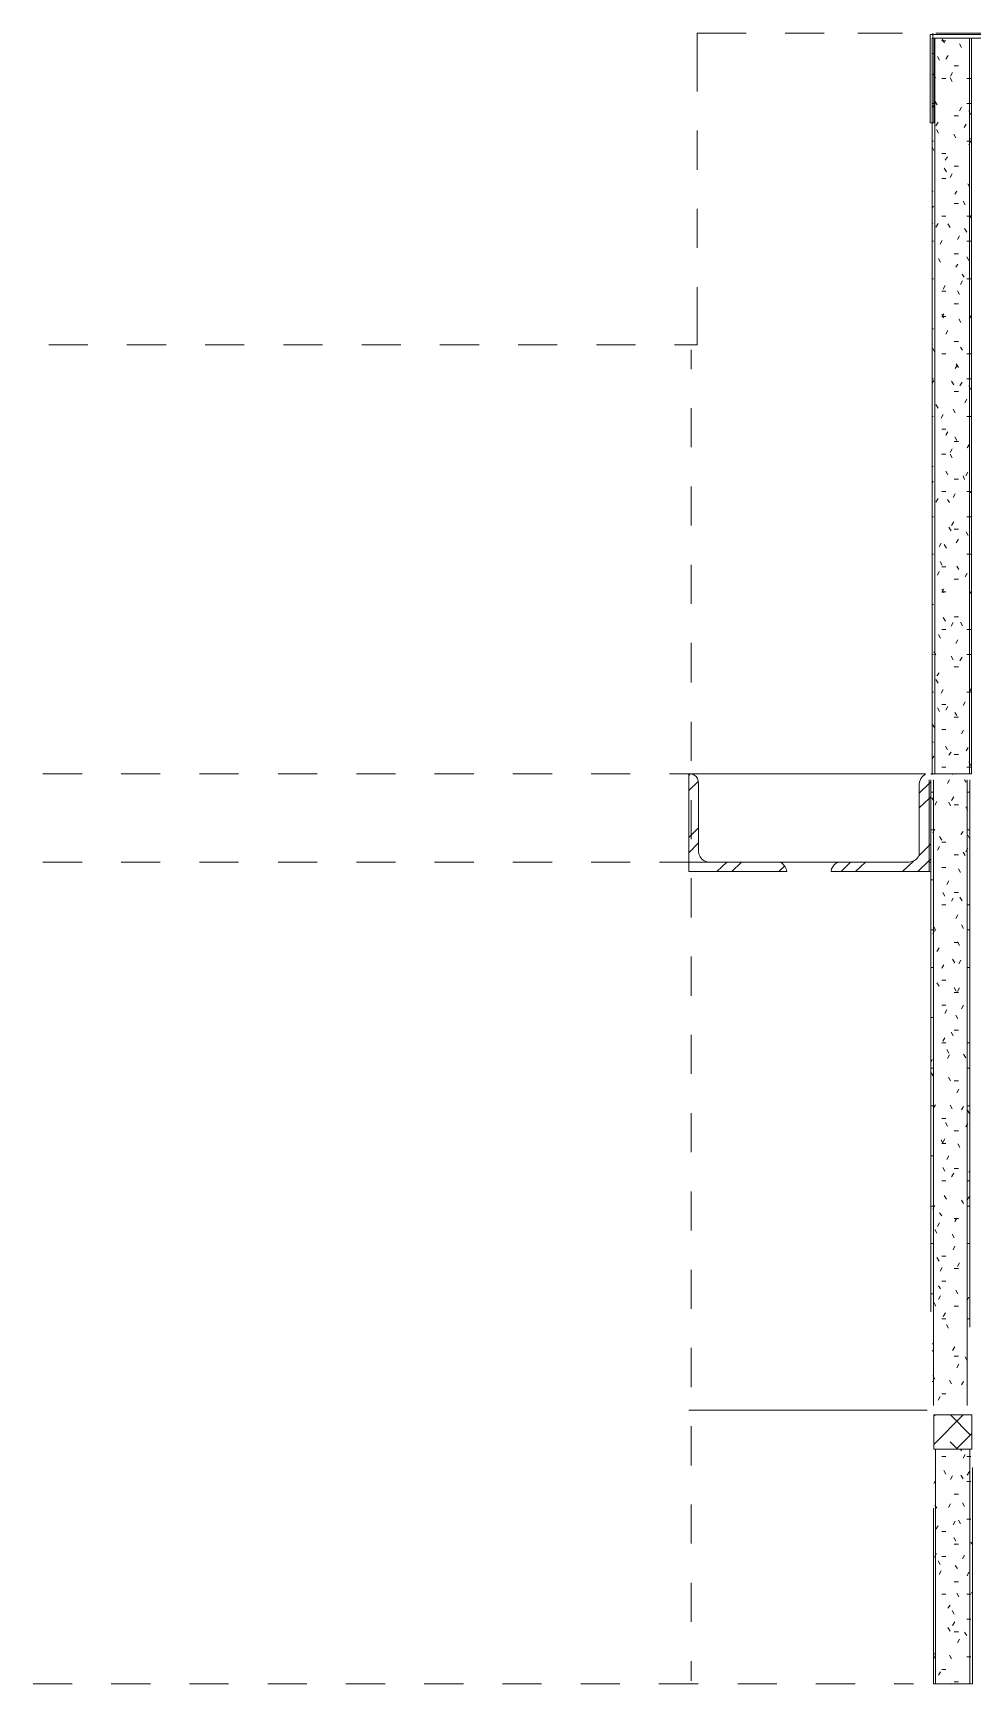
# Model space of a CAD drawing. Header units: inches. Extents: x -293 to 39679, y -468 to 488.
# Drawn here: x 51.29 to 75.87, y 335.2 to 378.36 of the extents above; entities that cross this region are included whole.
import ezdxf

# ---------------------------------------------------------------- set-up
doc = ezdxf.new("R2010")
doc.units = ezdxf.units.IN
doc.header["$MEASUREMENT"] = 0
doc.layers.add('NSE-By_Others', color=252, linetype='Continuous', lineweight=0)

msp = doc.modelspace()

# ---------------------------------------------------------------- linework, layer by layer
at = {"layer": 'NSE-By_Others'}
for points in [[(68.65788, 376.83592), (68.65788, 378.3645)], [(69.9401, 378.3645), (68.65788, 378.3645)], [(71.98589, 378.3645), (70.963, 378.3645)], [(70.963, 378.3645), (71.83606, 378.3645)], [(72.85895, 378.3645), (73.88185, 378.3645)], [(74.03168, 378.3645), (73.00879, 378.3645)], [(78.58994, 378.32447), (74.75545, 378.32447)], [(74.75545, 378.32447), (74.75545, 376.01831)], [(75.83292, 378.22886), (74.81062, 378.22886)], [(74.81062, 378.22886), (74.81062, 358.9937)], [(74.82406, 378.3645), (74.82406, 378.22763)], [(74.85093, 376.01866), (74.85093, 378.22886)], [(74.85093, 378.22886), (78.48083, 378.22886)], [(74.87829, 358.9937), (74.87829, 378.22886)], [(74.90474, 378.3645), (75.92908, 378.3645)], [(75.05489, 378.15992), (75.16429, 378.15992)], [(76.33824, 378.3645), (75.05602, 378.3645)], [(75.12529, 378.10715), (75.07058, 378.20217)], [(75.77965, 358.9937), (75.77965, 378.22886)], [(75.83292, 358.9937), (75.83292, 378.22886)], [(74.80994, 377.83305), (74.83725, 377.83305)], [(75.00152, 377.65593), (74.94692, 377.75077)], [(75.22099, 377.77968), (75.16638, 377.68483)], [(75.57521, 377.9849), (75.52053, 378.07987)], [(74.87861, 377.2055), (74.82411, 377.30159)], [(75.3427, 377.32828), (75.28819, 377.23218)], [(75.38315, 377.50617), (75.49224, 377.50617)], [(74.8927, 377.20598), (74.83822, 377.10993)], [(75.05672, 377.17929), (75.16567, 377.17929)], [(75.32951, 377.09659), (75.27504, 377.19263)], [(75.7118, 377.17929), (75.82074, 377.17929)], [(74.8101, 376.52331), (74.83726, 376.52331)], [(74.85255, 376.46995), (74.8111, 376.41564)], [(74.93378, 376.48311), (74.87945, 376.5789)], [(75.5738, 376.4277), (75.5195, 376.33197)], [(75.71062, 376.52331), (75.81926, 376.52331)], [(74.75495, 376.01854), (74.85051, 376.01854)], [(74.95943, 376.03189), (74.90523, 375.93632)], [(75.38295, 376.19644), (75.49286, 376.19644)], [(75.69749, 375.97852), (75.6433, 375.89723)], [(75.81978, 376.23639), (75.76551, 376.33208)], [(68.65739, 374.79078), (68.65739, 375.81397)], [(74.80901, 375.54046), (74.83748, 375.54046)], [(74.97285, 375.74516), (74.91869, 375.84065)], [(75.42352, 375.62291), (75.36939, 375.71835)], [(75.71, 375.54046), (75.8196, 375.54046)], [(75.8196, 375.54046), (75.76409, 375.44509)], [(75.83293, 375.55529), (75.80587, 375.60939)], [(74.85123, 375.29652), (74.8114, 375.36479)], [(75.05604, 375.21358), (75.16549, 375.21358)], [(75.20559, 375.1313), (75.15018, 375.03611)], [(75.17815, 374.73604), (75.12281, 374.83111)], [(75.3296, 374.68213), (75.2743, 374.58711)], [(75.38398, 374.8867), (75.49327, 374.8867)], [(74.81025, 374.23072), (74.83715, 374.23072)], [(75.05686, 374.55982), (75.16599, 374.55982)], [(75.4514, 374.23072), (75.3962, 374.14863)], [(75.79186, 374.32705), (75.73803, 374.42196)], [(74.8389, 373.83714), (74.81064, 373.79616)], [(75.38228, 373.90385), (75.49252, 373.90385)], [(75.67042, 373.87664), (75.61528, 373.97278)], [(68.65816, 372.74555), (68.65816, 373.7682)], [(74.82395, 373.38497), (74.80985, 373.39908)], [(74.95999, 373.38573), (74.90641, 373.28984)], [(75.05576, 373.57697), (75.16584, 373.57697)], [(75.27369, 373.27651), (75.22011, 373.37239)], [(75.71061, 373.57697), (75.81928, 373.57697)], [(75.83355, 373.60365), (75.79261, 373.5359)], [(75.06973, 372.93656), (75.01625, 372.84085)], [(75.51936, 373.05886), (75.46585, 372.9631)], [(75.71172, 373.15426), (75.65675, 373.25009)], [(74.81139, 372.92321), (74.83813, 372.92321)], [(75.38247, 372.59411), (75.49208, 372.59411)], [(75.76473, 372.41631), (75.70995, 372.51184)], [(75.71207, 372.92321), (75.82044, 372.92321)], [(75.02893, 372.3763), (74.97416, 372.47181)], [(75.47971, 372.32283), (75.42496, 372.24142)], [(75.64261, 371.98134), (75.58793, 372.06266)], [(68.65788, 370.2077), (68.65788, 371.72244)], [(74.81147, 371.94036), (74.83809, 371.94036)], [(75.15076, 371.76247), (75.09615, 371.66725)], [(75.60054, 371.88477), (75.5473, 371.7895)], [(75.71109, 371.94036), (75.82039, 371.94036)], [(75.05639, 371.61348), (75.16554, 371.61348)], [(75.38331, 371.28438), (75.4923, 371.28438)], [(75.52049, 371.53167), (75.46592, 371.62682)], [(75.05594, 370.9575), (75.16477, 370.9575)], [(75.11185, 370.91819), (75.05603, 371.01309)], [(75.11143, 371.02644), (75.05699, 370.93153)], [(75.55979, 370.79372), (75.50539, 370.88857)], [(75.83234, 370.98419), (75.77792, 370.8893)], [(74.81096, 370.63062), (74.83743, 370.63062)], [(75.21853, 370.58838), (75.1642, 370.49226)], [(52.72515, 370.20813), (51.70163, 370.20813)], [(54.77081, 370.20813), (53.74728, 370.20813)], [(56.81647, 370.20813), (55.79433, 370.20813)], [(58.86352, 370.20813), (57.83999, 370.20813)], [(60.90917, 370.20813), (59.88704, 370.20813)], [(62.95622, 370.20813), (61.9327, 370.20813)], [(65.00188, 370.20813), (63.97975, 370.20813)], [(67.04893, 370.20813), (66.02541, 370.20813)], [(68.65792, 370.20813), (68.07245, 370.20813)], [(68.50667, 370.08361), (68.50667, 369.57907)], [(74.87904, 370.0166), (74.82483, 370.11251)], [(75.05534, 369.97465), (75.16509, 369.97465)], [(75.38398, 370.30375), (75.49389, 370.30375)], [(75.60094, 370.07051), (75.54672, 370.15254)], [(75.70967, 369.97465), (75.81941, 369.97465)], [(75.46627, 369.69002), (75.41216, 369.59428)], [(75.49347, 369.62095), (75.43796, 369.7167)], [(74.85003, 369.27864), (74.80987, 369.21078)], [(74.81084, 369.32089), (74.83854, 369.32089)], [(75.36964, 369.16974), (75.31424, 369.2653)], [(75.58752, 369.23862), (75.53351, 369.14307)], [(75.71123, 369.32089), (75.82066, 369.32089)], [(75.81979, 369.04749), (75.76581, 369.143)], [(74.9595, 368.55627), (74.90563, 368.65157)], [(75.38442, 368.99401), (75.49369, 368.99401)], [(75.71138, 368.78944), (75.65749, 368.69408)], [(68.50654, 368.55595), (68.50654, 367.53299)], [(74.80951, 368.33803), (74.83709, 368.33803)], [(75.09751, 368.39363), (75.04233, 368.29844)], [(75.41087, 368.43402), (75.35565, 368.52927)], [(75.71012, 368.33803), (75.81907, 368.33803)], [(75.05602, 368.01116), (75.16482, 368.01116)], [(75.21871, 367.94222), (75.16502, 367.84723)], [(75.45195, 367.71164), (75.39692, 367.80658)], [(75.05527, 367.35518), (75.16375, 367.35518)], [(75.32853, 367.25906), (75.2736, 367.35518)], [(75.32878, 367.49305), (75.27519, 367.39687)], [(75.38355, 367.68428), (75.49356, 367.68428)], [(75.77945, 367.61535), (75.72446, 367.52049)], [(74.80988, 367.0283), (74.8373, 367.0283)], [(75.21963, 366.81007), (75.16482, 366.906)], [(68.50793, 366.51019), (68.50793, 365.48695)], [(74.83651, 366.64583), (74.80914, 366.59108)], [(75.38317, 366.70142), (75.49271, 366.70142)], [(75.65623, 366.68782), (75.61514, 366.7837)], [(75.73899, 366.87932), (75.68418, 366.7834)], [(74.96021, 366.19665), (74.90557, 366.10103)], [(75.05716, 366.37455), (75.16517, 366.37455)], [(75.26064, 366.08802), (75.206, 366.16997)], [(75.4106, 366.31896), (75.35593, 366.22328)], [(75.71066, 366.37455), (75.82003, 366.37455)], [(75.83383, 366.40123), (75.80649, 366.34654)], [(74.81042, 365.71911), (74.8377, 365.71911)], [(75.7108, 365.71911), (75.81993, 365.71911)], [(75.30153, 365.35078), (75.24697, 365.44627)], [(75.36974, 365.58269), (75.31518, 365.4872)], [(75.38339, 365.3917), (75.49252, 365.3917)], [(75.75172, 365.228), (75.69715, 365.32349)], [(74.81042, 364.73689), (74.8377, 364.73689)], [(75.04233, 365.02337), (74.98777, 364.92787)], [(75.17875, 364.90059), (75.12419, 364.99608)], [(75.49252, 365.13251), (75.43795, 365.03701)], [(75.7108, 364.73689), (75.81993, 364.73689)], [(68.50779, 364.46404), (68.50779, 363.44089)], [(75.06962, 364.4504), (75.01505, 364.5459)], [(75.05598, 364.40948), (75.16511, 364.40948)], [(75.50616, 364.34127), (75.4516, 364.42312)], [(74.98777, 364.2867), (74.94684, 364.1912)], [(75.38339, 364.08207), (75.49252, 364.08207)], [(75.72444, 364.24577), (75.66987, 364.15028)], [(75.11054, 363.83651), (75.05598, 363.74101)], [(75.11054, 363.72737), (75.05598, 363.82287)], [(75.05598, 363.75466), (75.16511, 363.75466)], [(75.83357, 363.78194), (75.79265, 363.70009)], [(74.81042, 363.42725), (74.8377, 363.42725)], [(75.15147, 362.9907), (75.0969, 363.0862)], [(75.38339, 363.09984), (75.49252, 363.09984)], [(75.02869, 362.54051), (74.97412, 362.63601)], [(75.05598, 362.77243), (75.16511, 362.77243)], [(75.3561, 362.94978), (75.30153, 362.85428)], [(75.60166, 362.86792), (75.54709, 362.96342)], [(75.7108, 362.77243), (75.81993, 362.77243)], [(68.50779, 362.41773), (68.50779, 361.38094)], [(74.90591, 362.10397), (74.85135, 362.18582)], [(75.47888, 362.49959), (75.42431, 362.40409)], [(74.81042, 362.11761), (74.8377, 362.11761)], [(75.3561, 361.98119), (75.30153, 362.07668)], [(75.38339, 361.7902), (75.49252, 361.7902)], [(75.58802, 362.0494), (75.53345, 361.9539)], [(75.7108, 362.11761), (75.81993, 362.11761)], [(74.96048, 361.3673), (74.90591, 361.46279)], [(74.98777, 361.64014), (74.9332, 361.55828)], [(74.81042, 361.13538), (74.8377, 361.13538)], [(75.0969, 361.20359), (75.04233, 361.1081)], [(75.66987, 360.87618), (75.6153, 360.78069)], [(75.7108, 361.13538), (75.81993, 361.13538)], [(75.83357, 361.14902), (75.79265, 361.21723)], [(75.00141, 360.63062), (74.94684, 360.72612)], [(75.05598, 360.80797), (75.16511, 360.80797)], [(75.21968, 360.7534), (75.16511, 360.65791)], [(75.38339, 360.48056), (75.49252, 360.48056)], [(75.4516, 360.52149), (75.39703, 360.60334)], [(68.50779, 360.35778), (68.50779, 359.33463)], [(74.87863, 360.19408), (74.82406, 360.27593)], [(75.05598, 360.15315), (75.16511, 360.15315)], [(75.62894, 360.13951), (75.57437, 360.04402)], [(74.81042, 359.82574), (74.8377, 359.82574)], [(75.20604, 359.62111), (75.15147, 359.71661)], [(75.30153, 359.56654), (75.24697, 359.48469)], [(75.75172, 359.68932), (75.69715, 359.59383)], [(74.85135, 359.45741), (74.81042, 359.3892)], [(75.05598, 359.17092), (75.16511, 359.17092)], [(75.38339, 359.49833), (75.49252, 359.49833)], [(75.7108, 359.17092), (75.81993, 359.17092)], [(75.81993, 359.21185), (75.76536, 359.30734)], [(52.57386, 358.99358), (51.5507, 358.99358)], [(54.62017, 358.99358), (53.59701, 358.99358)], [(56.66648, 358.99358), (55.64332, 358.99358)], [(58.72643, 358.99358), (57.70327, 358.99358)], [(60.77274, 358.99358), (59.74958, 358.99358)], [(62.81905, 358.99358), (61.79589, 358.99358)], [(64.86536, 358.99358), (63.8422, 358.99358)], [(66.91166, 358.99358), (65.88851, 358.99358)], [(68.43958, 358.99358), (67.93482, 358.99358)], [(68.43958, 358.95265), (68.4805, 358.99358)], [(68.43958, 358.99358), (68.43958, 356.44251)], [(68.50779, 358.99358), (68.43958, 358.99358)], [(68.43958, 358.99358), (74.63307, 358.99358)], [(68.43958, 358.55703), (68.69878, 358.80259)], [(68.576, 358.96629), (68.50779, 358.99358)], [(68.63056, 358.92537), (68.576, 358.96629)], [(68.67149, 358.8708), (68.63056, 358.92537)], [(68.68513, 358.80259), (68.67149, 358.8708)], [(68.69878, 358.74802), (68.68513, 358.80259)], [(68.69878, 356.94727), (68.69878, 358.74802)], [(74.48301, 358.80259), (74.46937, 358.74802)], [(74.46937, 358.48882), (74.72857, 358.74802)], [(74.46937, 358.74802), (74.46937, 356.94727)], [(74.51029, 358.8708), (74.48301, 358.80259)], [(74.55122, 358.92537), (74.51029, 358.8708)], [(74.60579, 358.96629), (74.55122, 358.92537)], [(74.63307, 358.97993), (74.60579, 358.96629)], [(74.72857, 356.44251), (74.72857, 358.84351)], [(74.72857, 358.74802), (74.76949, 358.78895)], [(74.79678, 358.99358), (74.76949, 358.99358)], [(74.76949, 358.99358), (74.79678, 358.99358)], [(74.76949, 358.84351), (74.76949, 344.92861)], [(74.79678, 358.97993), (74.79678, 358.99358)], [(74.81042, 358.99358), (75.83357, 358.99358)], [(74.82406, 358.99358), (74.82406, 358.97993)], [(74.8377, 342.48668), (74.8377, 358.84351)], [(75.26061, 358.84351), (75.20604, 358.74802)], [(75.34246, 358.99358), (75.34246, 358.97993)], [(75.69715, 358.7753), (75.65623, 358.84351)], [(75.72444, 342.48668), (75.72444, 358.84351)], [(75.79265, 344.53299), (75.79265, 358.84351)], [(68.50779, 358.31147), (68.50779, 357.28832)], [(74.46937, 358.10684), (74.72857, 358.3524)], [(74.72857, 358.3524), (74.76949, 358.39333)], [(74.76949, 358.5161), (74.8377, 358.5161)], [(74.85135, 358.28419), (74.79678, 358.36604)], [(74.9332, 358.27055), (74.87863, 358.17505)], [(75.28789, 358.16141), (75.24697, 358.25691)], [(75.36974, 358.39333), (75.31518, 358.29783)], [(75.7108, 358.5161), (75.79265, 358.5161)], [(75.38339, 358.1887), (75.49252, 358.1887)], [(75.73808, 358.03863), (75.68351, 358.13413)], [(68.43958, 357.32925), (68.69878, 357.58844)], [(74.76949, 357.53388), (74.8377, 357.53388)], [(74.87863, 357.54752), (74.82406, 357.45202)], [(75.6153, 357.49295), (75.56073, 357.4111)], [(75.7108, 357.53388), (75.79265, 357.53388)], [(75.77901, 357.30196), (75.73808, 357.39746)], [(68.43958, 356.93363), (68.69878, 357.19282)], [(74.45573, 356.85177), (74.72857, 357.12461)], [(74.72857, 357.12461), (74.76949, 357.16554)], [(75.00141, 357.09733), (74.94684, 357.00184)], [(75.05598, 357.26104), (75.00141, 357.35653)], [(75.05598, 357.20647), (75.16511, 357.20647)], [(75.73808, 357.0564), (75.68351, 356.96091)], [(52.57386, 356.68807), (51.5507, 356.68807)], [(54.62017, 356.68807), (53.59701, 356.68807)], [(56.66648, 356.68807), (55.64332, 356.68807)], [(58.72643, 356.68807), (57.70327, 356.68807)], [(60.77274, 356.68807), (59.74958, 356.68807)], [(62.81905, 356.68807), (61.79589, 356.68807)], [(64.86536, 356.68807), (63.8422, 356.68807)], [(66.91166, 356.68807), (65.88851, 356.68807)], [(67.67562, 356.68807), (74.21017, 356.68807)], [(68.43958, 356.68807), (67.93482, 356.68807)], [(68.71242, 356.87906), (68.69878, 356.94727)], [(68.7397, 356.82449), (68.71242, 356.87906)], [(68.78063, 356.76992), (68.7397, 356.82449)], [(68.8352, 356.72899), (68.78063, 356.76992)], [(68.88976, 356.70171), (68.8352, 356.72899)], [(68.95797, 356.68807), (68.88976, 356.70171)], [(70.74508, 356.68807), (68.95797, 356.68807)], [(69.17625, 356.44251), (69.43545, 356.68807)], [(69.57187, 356.44251), (69.81742, 356.68807)], [(70.81329, 356.68807), (70.74508, 356.68807)], [(70.79965, 356.44251), (70.94972, 356.59257)], [(70.88151, 356.66078), (70.81329, 356.68807)], [(70.92243, 356.61986), (70.88151, 356.66078)], [(70.96336, 356.56529), (70.92243, 356.61986)], [(70.99064, 356.51072), (70.96336, 356.56529)], [(72.20479, 356.56529), (72.1775, 356.51072)], [(72.24571, 356.61986), (72.20479, 356.56529)], [(72.30028, 356.66078), (72.24571, 356.61986)], [(72.35485, 356.68807), (72.30028, 356.66078)], [(72.42306, 356.68807), (72.35485, 356.68807)], [(72.42306, 356.44251), (72.66862, 356.68807)], [(74.21017, 356.68807), (72.42306, 356.68807)], [(74.21017, 356.68807), (72.49127, 356.68807)], [(72.80504, 356.44251), (73.06424, 356.68807)], [(74.03282, 356.44251), (74.3193, 356.71535)], [(74.27838, 356.70171), (74.21017, 356.68807)], [(74.34659, 356.72899), (74.27838, 356.70171)], [(74.40116, 356.76992), (74.34659, 356.72899)], [(74.44208, 356.82449), (74.40116, 356.76992)], [(74.42844, 356.44251), (74.72857, 356.72899)], [(74.46937, 356.87906), (74.44208, 356.82449)], [(74.46937, 356.94727), (74.46937, 356.87906)], [(74.72857, 356.72899), (74.76949, 356.76992)], [(74.72857, 356.68807), (74.76949, 356.68807)], [(75.05598, 356.55165), (75.16511, 356.55165)], [(75.38339, 356.87906), (75.49252, 356.87906)], [(75.66987, 356.86542), (75.6153, 356.94727)], [(68.43958, 356.44251), (71.00428, 356.44251)], [(68.50779, 356.26516), (68.50779, 355.24201)], [(71.00428, 356.44251), (70.99064, 356.51072)], [(72.1775, 356.51072), (72.16386, 356.44251)], [(72.16386, 356.44251), (74.72857, 356.44251)], [(72.23207, 356.44251), (74.76949, 356.44251)], [(74.76949, 356.22424), (74.8377, 356.22424)], [(75.24697, 356.19695), (75.1924, 356.10146)], [(75.54709, 356.41523), (75.49252, 356.51072)], [(75.13783, 355.80133), (75.08326, 355.89683)], [(75.3561, 355.74677), (75.31518, 355.66491)], [(75.38339, 355.89683), (75.49252, 355.89683)], [(75.58802, 355.67856), (75.53345, 355.77405)], [(75.05598, 355.56942), (75.16511, 355.56942)], [(75.47888, 355.31022), (75.42431, 355.21473)], [(75.7108, 355.56942), (75.79265, 355.56942)], [(74.76949, 354.9146), (74.8377, 354.9146)], [(74.86499, 354.90096), (74.82406, 354.80546)], [(74.90591, 354.90096), (74.85135, 354.99645)], [(75.62894, 354.95553), (75.57437, 355.05102)], [(75.7108, 354.9146), (75.79265, 354.9146)], [(74.98777, 354.45077), (74.9332, 354.35528)], [(75.38339, 354.58719), (75.49252, 354.58719)], [(75.51981, 354.50534), (75.46524, 354.60083)], [(68.50779, 354.21886), (68.50779, 353.1957)], [(75.11054, 354.00058), (75.05598, 353.91873)], [(75.39703, 354.05515), (75.34246, 354.15064)], [(75.56073, 354.12336), (75.50616, 354.02787)], [(75.79265, 354.01422), (75.79265, 354.02787)], [(74.76949, 353.93237), (74.8377, 353.93237)], [(74.98777, 353.44126), (74.9332, 353.53675)], [(75.05598, 353.60496), (75.16511, 353.60496)], [(75.7108, 353.93237), (75.79265, 353.93237)], [(75.43795, 353.31848), (75.38339, 353.41397)], [(75.38339, 353.27755), (75.49252, 353.27755)], [(75.51981, 353.40033), (75.46524, 353.30484)], [(75.05598, 352.95014), (75.16511, 352.95014)], [(75.1924, 352.82736), (75.13783, 352.73187)], [(75.47888, 352.59545), (75.42431, 352.69094)], [(75.62894, 352.95014), (75.57437, 352.85465)], [(74.76949, 352.62273), (74.8377, 352.62273)], [(75.3561, 352.14526), (75.30153, 352.24076)], [(75.38339, 352.29532), (75.49252, 352.29532)], [(68.50779, 352.17255), (68.50779, 351.14939)], [(75.05598, 351.96791), (75.16511, 351.96791)], [(75.13783, 352.09069), (75.08326, 352.00884)], [(75.24697, 351.69507), (75.1924, 351.79057)], [(75.7108, 351.96791), (75.79265, 351.96791)], [(74.81042, 351.53137), (74.76949, 351.44952)], [(75.26061, 351.65415), (75.20604, 351.55865)], [(75.68351, 351.5723), (75.62894, 351.66779)], [(74.76949, 351.29945), (74.8377, 351.29945)], [(74.8377, 351.08118), (74.78313, 351.17668)], [(75.28789, 350.97204), (75.23332, 351.06754)], [(75.38339, 350.97204), (75.49252, 350.97204)], [(75.7108, 351.29945), (75.79265, 351.29945)], [(74.76949, 350.7947), (74.76949, 350.7947)], [(75.50616, 350.75377), (75.4516, 350.65828)], [(68.50779, 350.12624), (68.50779, 349.10308)], [(74.76949, 350.31723), (74.8377, 350.31723)], [(74.89227, 350.34451), (74.8377, 350.26266)], [(75.32882, 350.23537), (75.27425, 350.33087)], [(75.62894, 350.30358), (75.57437, 350.20809)], [(75.7108, 350.31723), (75.79265, 350.31723)], [(75.77901, 350.11259), (75.72444, 350.20809)], [(75.05598, 349.98982), (75.16511, 349.98982)], [(75.20604, 349.78518), (75.15147, 349.88068)], [(75.38339, 349.66241), (75.49252, 349.66241)], [(75.73808, 349.8534), (75.68351, 349.77154)], [(75.08326, 349.335), (75.04233, 349.43049)], [(75.05598, 349.335), (75.16511, 349.335)], [(75.13783, 349.45778), (75.08326, 349.36228)], [(75.53345, 349.22586), (75.47888, 349.32135)], [(74.76949, 349.00759), (74.8377, 349.00759)], [(75.24697, 349.00759), (75.1924, 348.91209)], [(75.05598, 348.35277), (75.16511, 348.35277)], [(75.13783, 348.61197), (75.08326, 348.70746)], [(75.36974, 348.5574), (75.31518, 348.4619)], [(75.38339, 348.68018), (75.49252, 348.68018)], [(75.7108, 348.35277), (75.79265, 348.35277)], [(75.79265, 348.63925), (75.76536, 348.58468)], [(68.50779, 348.07993), (68.50779, 347.05677)], [(75.17875, 347.8753), (75.12419, 347.97079)], [(75.77901, 347.94351), (75.72444, 347.86165)], [(74.76949, 347.69795), (74.8377, 347.69795)], [(74.87863, 347.71159), (74.82406, 347.6161)], [(75.05598, 347.43875), (75.00141, 347.5206)], [(75.62894, 347.76616), (75.57437, 347.84801)], [(75.7108, 347.69795), (75.79265, 347.69795)], [(74.9332, 346.98856), (74.87863, 347.08406)], [(75.00141, 347.2614), (74.94684, 347.16591)], [(75.38339, 347.37054), (75.49252, 347.37054)], [(75.4516, 347.38418), (75.39703, 347.28869)], [(74.76949, 346.71572), (74.8377, 346.71572)], [(75.38339, 346.86578), (75.32882, 346.96128)], [(75.39703, 346.64751), (75.3561, 346.55202)], [(75.7108, 346.71572), (75.79265, 346.71572)], [(74.98777, 346.25189), (74.9332, 346.34739)], [(75.05598, 346.38831), (75.16511, 346.38831)], [(75.51981, 346.21096), (75.46524, 346.11547)], [(68.50779, 346.03362), (68.50779, 345.01046)], [(75.06962, 346.08819), (75.01505, 345.99269)], [(75.05598, 345.73349), (75.16511, 345.73349)], [(75.38339, 346.0609), (75.49252, 346.0609)], [(74.76949, 345.40608), (74.8377, 345.40608)], [(75.02869, 345.52886), (74.97412, 345.61071)], [(75.02869, 345.35151), (74.97412, 345.25602)], [(75.47888, 345.40608), (75.42431, 345.50158)], [(75.76536, 345.31059), (75.7108, 345.21509)], [(74.90591, 345.07867), (74.85135, 345.17417)], [(75.15147, 344.90133), (75.0969, 344.80583)], [(75.38339, 345.07867), (75.49252, 345.07867)], [(75.05598, 344.75126), (75.16511, 344.75126)], [(75.23332, 344.50571), (75.17875, 344.6012)], [(75.7108, 344.75126), (75.79265, 344.75126)], [(74.81042, 344.09644), (74.8377, 344.09644)], [(75.39703, 344.01459), (75.34246, 343.9191)], [(75.7108, 344.09644), (75.72444, 344.09644)], [(68.50779, 343.98731), (68.50779, 342.96415)], [(74.82406, 343.89181), (74.81042, 343.93274)], [(75.38339, 343.76904), (75.49252, 343.76904)], [(75.72444, 343.6599), (75.66987, 343.75539)], [(74.87863, 343.16878), (74.82406, 343.26428)], [(75.50616, 343.5644), (75.4516, 343.46891)], [(74.81042, 343.11422), (74.8377, 343.11422)], [(75.01505, 342.7186), (74.96048, 342.6231)], [(75.05598, 342.78681), (75.16511, 342.78681)], [(75.31518, 343.04601), (75.26061, 343.1415)], [(75.62894, 343.11422), (75.57437, 343.01872)], [(75.7108, 343.11422), (75.72444, 343.11422)], [(75.72444, 342.99144), (75.7108, 343.01872)], [(68.43958, 342.3639), (74.674, 342.3639)], [(68.50779, 341.941), (68.50779, 340.91784)], [(74.85135, 342.2002), (74.89227, 342.24112)], [(74.85135, 341.46353), (75.6153, 342.24112)], [(75.84722, 342.24112), (74.85135, 342.24112)], [(74.85135, 342.24112), (74.85135, 341.34075)], [(75.80629, 341.70908), (75.28789, 342.24112)], [(75.84722, 341.34075), (75.84722, 342.24112)], [(75.46524, 341.34075), (75.27425, 341.53174)], [(75.43795, 341.34075), (75.84722, 341.75001)], [(75.84722, 341.34075), (74.85135, 341.34075)], [(74.85135, 341.34075), (75.84722, 341.34075)], [(74.89227, 335.20182), (74.89227, 341.34075)], [(75.05598, 341.14976), (75.16511, 341.14976)], [(75.57437, 341.29982), (75.54709, 341.34075)], [(75.66987, 341.20433), (75.6153, 341.10883)], [(75.7108, 341.14976), (75.81993, 341.14976)], [(75.79265, 335.20182), (75.79265, 341.34075)], [(75.16511, 340.68593), (75.11054, 340.78142)], [(75.34246, 340.645), (75.28789, 340.54951)], [(75.6153, 340.56315), (75.56073, 340.65865)], [(75.77901, 340.75414), (75.72444, 340.65865)], [(75.86086, 335.20182), (75.86086, 340.86328)], [(74.89227, 340.52222), (74.85135, 340.44037)], [(75.38339, 340.16753), (75.49252, 340.16753)], [(75.7108, 340.49494), (75.81993, 340.49494)], [(68.50779, 339.89469), (68.50779, 338.87154)], [(74.8377, 339.7992), (74.8377, 335.20182)], [(74.9332, 339.7992), (74.87863, 339.88105)], [(75.28789, 339.90833), (75.23332, 339.81284)], [(75.65623, 339.84012), (75.60166, 339.93562)], [(74.8377, 339.51271), (74.8377, 339.51271)], [(74.96048, 339.33537), (74.90591, 339.25351)], [(75.41067, 339.45814), (75.3561, 339.36265)], [(75.54709, 339.38993), (75.49252, 339.48543)], [(75.7108, 339.51271), (75.81993, 339.51271)], [(75.05598, 339.1853), (75.16511, 339.1853)], [(75.42431, 338.93975), (75.36974, 339.03524)], [(75.38339, 338.85789), (75.49252, 338.85789)], [(75.86086, 338.84425), (75.81993, 338.91246)], [(74.91956, 338.61234), (74.86499, 338.51684)], [(75.01505, 338.32585), (74.96048, 338.42135)], [(75.05598, 338.53048), (75.16511, 338.53048)], [(75.65623, 338.57141), (75.60166, 338.47592)], [(74.8377, 338.20307), (74.8377, 338.20307)], [(75.04233, 338.16215), (74.98777, 338.06665)], [(75.46524, 338.21672), (75.41067, 338.29857)], [(75.76536, 338.12122), (75.72444, 338.02573)], [(68.50779, 337.84838), (68.50779, 336.82523)], [(75.05598, 337.54826), (75.16511, 337.54826)], [(75.38339, 337.87566), (75.49252, 337.87566)], [(75.50616, 337.48004), (75.4516, 337.57554)], [(75.7108, 337.54826), (75.81993, 337.54826)], [(75.86086, 337.60282), (75.83357, 337.57554)], [(75.27425, 337.26177), (75.21968, 337.17992)], [(75.38339, 337.02986), (75.32882, 337.12535)], [(74.8377, 336.89344), (74.8377, 336.89344)], [(75.27425, 336.57967), (75.21968, 336.67516)], [(75.39703, 336.82523), (75.34246, 336.72973)], [(75.7108, 336.89344), (75.81993, 336.89344)], [(75.38339, 336.56603), (75.49252, 336.56603)], [(75.51981, 336.37504), (75.46524, 336.27954)], [(75.7108, 336.47053), (75.65623, 336.55238)], [(74.86499, 335.97942), (74.8377, 336.03399)], [(74.8377, 335.91121), (74.8377, 335.91121)], [(74.90591, 335.96578), (74.85135, 335.87028)], [(75.31518, 335.85664), (75.26061, 335.95213)], [(75.7108, 335.91121), (75.81993, 335.91121)], [(68.50779, 335.80207), (68.50779, 335.28367)], [(75.02869, 335.51559), (74.97412, 335.43374)], [(75.05598, 335.5838), (75.16511, 335.5838)], [(51.2915, 335.20182), (52.31466, 335.20182)], [(53.33781, 335.20182), (54.36097, 335.20182)], [(55.38412, 335.20182), (56.40728, 335.20182)], [(57.43043, 335.20182), (58.45359, 335.20182)], [(59.47674, 335.20182), (60.4999, 335.20182)], [(61.52305, 335.20182), (62.54621, 335.20182)], [(63.56936, 335.20182), (64.59251, 335.20182)], [(65.61567, 335.20182), (66.63882, 335.20182)], [(67.66198, 335.20182), (68.68513, 335.20182)], [(69.72193, 335.20182), (70.74508, 335.20182)], [(71.76824, 335.20182), (72.79139, 335.20182)], [(73.81455, 335.20182), (74.3193, 335.20182)], [(74.8377, 335.20182), (75.86086, 335.20182)], [(75.31518, 335.20182), (75.30153, 335.21546)], [(75.38339, 335.25639), (75.49252, 335.25639)]]:
    msp.add_lwpolyline(points, dxfattribs=at)

doc.saveas('drawing.dxf')
